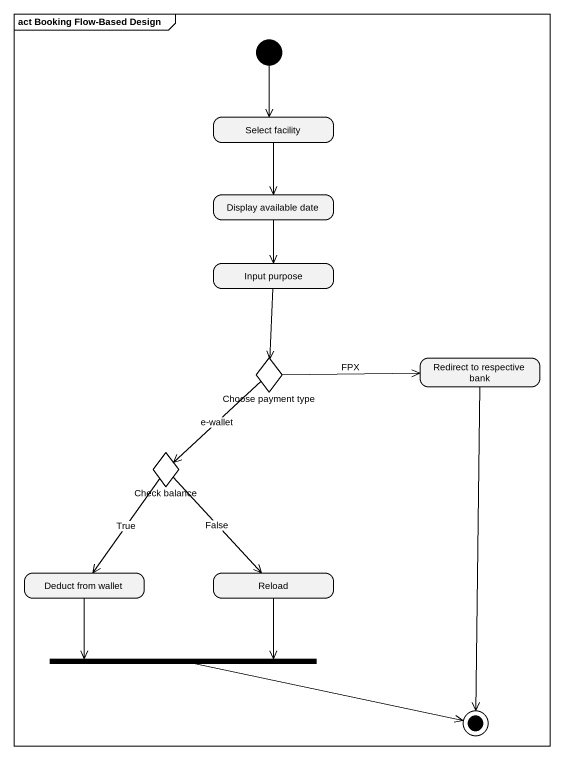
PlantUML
@startuml
mainframe act Booking Flow-Based Design
hide empty description
state "Select facility" as Select_facility
state "Display available date" as Display_available_date
state "Input purpose" as Input_purpose
state "Choose payment type" as Choose_payment_type <<choice>>
state "Redirect to respective bank" as Redirect_to_respective_bank
state "Check balance" as Check_balance <<choice>>
state "Deduct from wallet" as Deduct_from_wallet
state Reload
state fork1 <<join>>
[*] --> Select_facility
Select_facility --> Display_available_date
Display_available_date --> Input_purpose
Input_purpose --> Choose_payment_type
Choose_payment_type -right-> Redirect_to_respective_bank : FPX
Choose_payment_type --> Check_balance : e-wallet
Check_balance --> Deduct_from_wallet : True
Check_balance --> Reload : False
Deduct_from_wallet --> fork1
Reload --> fork1
Redirect_to_respective_bank --> [*]
fork1 -right-> [*]
@enduml
